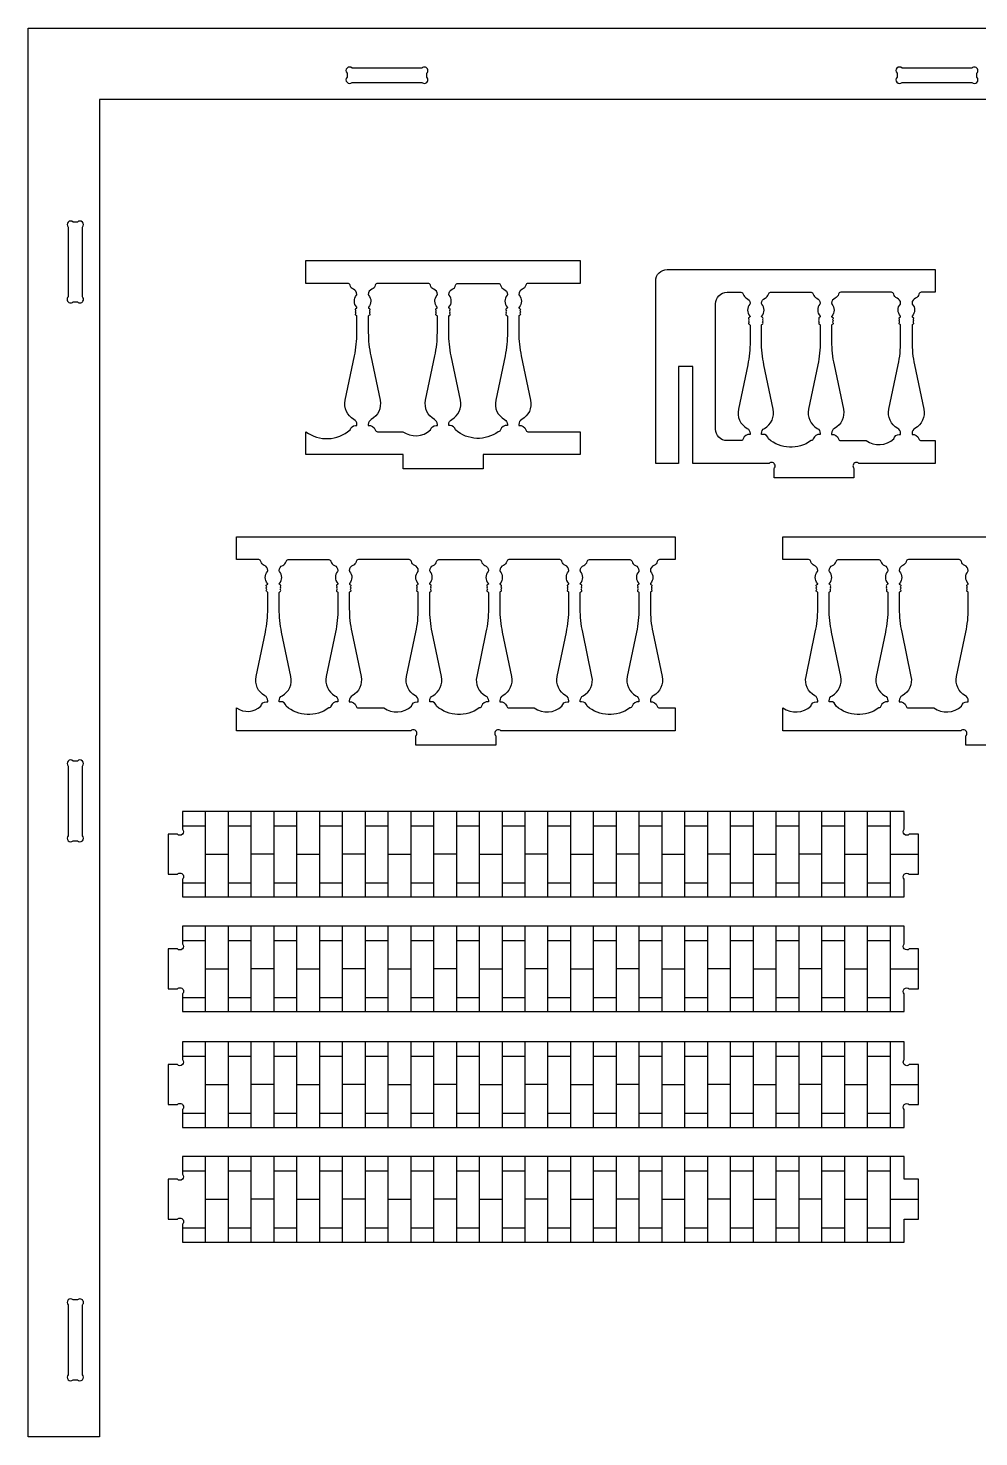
# Model space of a CAD drawing. Extents: x 9479 to 9938, y 971 to 1224.
# Drawn here: x 9598.18 to 9631.5, y 1111.51 to 1160.91 of the extents above; entities that cross this region are included whole.
import ezdxf

# ---------------------------------------------------------------- set-up
doc = ezdxf.new("R2010")
doc.units = 0
doc.header["$MEASUREMENT"] = 0
doc.layers.add('LAYER_1', color=18, linetype='CONTINUOUS')

msp = doc.modelspace()

# ---------------------------------------------------------------- linework, layer by layer
at = {"layer": 'LAYER_1'}
msp.add_lwpolyline([(9600.681, 1158.406), (9600.681, 1111.506), (9598.181, 1111.506), (9598.181, 1160.906), (9704.681, 1160.906), (9704.681, 1111.506), (9702.181, 1111.506), (9702.181, 1158.406)], close=True, dxfattribs=at)
for points in [[(9611.979, 1159.506), (9609.532, 1159.506, 1), (9609.356, 1159.329), (9609.356, 1159.183, 1), (9609.532, 1159.006), (9611.979, 1159.006, 1), (9612.156, 1159.183), (9612.156, 1159.329, 1)], [(9631.254, 1159.506), (9628.807, 1159.506, 1), (9628.631, 1159.329), (9628.631, 1159.183, 1), (9628.807, 1159.006), (9631.254, 1159.006, 1), (9631.431, 1159.183), (9631.431, 1159.329, 1)], [(9599.581, 1153.929), (9599.581, 1151.483, 1), (9599.757, 1151.306), (9599.904, 1151.306, 1), (9600.081, 1151.483), (9600.081, 1153.929, 1), (9599.904, 1154.106), (9599.757, 1154.106, 1)], [(9607.914, 1145.954), (9607.914, 1146.754, 0.352171), (9609.46, 1146.816, -0.352171), (9609.655, 1146.974), (9609.701, 1146.974), (9609.701, 1147.007, 0.272519), (9609.598, 1147.182, -0.328849), (9609.29, 1147.856), (9609.616, 1149.412, 0.051698), (9609.701, 1150.232), (9609.701, 1150.805, 0.366837), (9609.685, 1150.825, -0.600564), (9609.66, 1150.898, 0.39765), (9609.66, 1150.925, -0.39765), (9609.66, 1150.986, 0.39765), (9609.66, 1151.013, -0.594353), (9609.684, 1151.086, 0.584261), (9609.695, 1151.119, -0.375636), (9609.692, 1151.543, 0.187098), (9609.701, 1151.57, 0.294683), (9609.578, 1151.749, -0.244569), (9609.46, 1151.891, 0.352171), (9609.382, 1151.954), (9607.914, 1151.954), (9607.914, 1152.754), (9617.528, 1152.754), (9617.528, 1151.954), (9615.697, 1151.954, 0.352171), (9615.619, 1151.891, -0.244569), (9615.5, 1151.749, 0.294683), (9615.377, 1151.57, 0.187098), (9615.387, 1151.543, -0.375636), (9615.383, 1151.119, 0.584261), (9615.395, 1151.086, -0.594353), (9615.419, 1151.013, 0.39765), (9615.419, 1150.986, -0.39765), (9615.419, 1150.925, 0.39765), (9615.419, 1150.898, -0.600564), (9615.394, 1150.825, 0.366837), (9615.377, 1150.805), (9615.377, 1150.232, 0.051698), (9615.462, 1149.412), (9615.788, 1147.856, -0.328849), (9615.48, 1147.182, 0.272519), (9615.377, 1147.007), (9615.377, 1146.974, -0.352171), (9615.619, 1146.816, 0.352171), (9615.697, 1146.754), (9617.528, 1146.754), (9617.528, 1145.954), (9614.121, 1145.954), (9614.121, 1145.454), (9611.321, 1145.454), (9611.321, 1145.954)], [(9629.973, 1145.642), (9627.299, 1145.642, 1), (9627.123, 1145.465), (9627.123, 1145.142), (9624.323, 1145.142), (9624.323, 1145.465, 1), (9624.146, 1145.642), (9621.473, 1145.642), (9621.473, 1149.042), (9620.973, 1149.042), (9620.973, 1145.642), (9620.173, 1145.642), (9620.173, 1152.042, -0.414214), (9620.573, 1152.442), (9629.973, 1152.442), (9629.973, 1151.642), (9629.478, 1151.642, 0.352171), (9629.4, 1151.579, -0.244569), (9629.281, 1151.437, 0.294683), (9629.158, 1151.259, 0.187098), (9629.168, 1151.232, -0.375636), (9629.164, 1150.808, 0.584261), (9629.176, 1150.775, -0.594353), (9629.2, 1150.701, 0.39765), (9629.2, 1150.674, -0.39765), (9629.2, 1150.614, 0.39765), (9629.2, 1150.586, -0.600564), (9629.175, 1150.513, 0.366837), (9629.158, 1150.493), (9629.158, 1149.921, 0.051698), (9629.243, 1149.1), (9629.569, 1147.544, -0.328849), (9629.261, 1146.87, 0.272519), (9629.158, 1146.695), (9629.158, 1146.662, -0.352171), (9629.4, 1146.505, 0.352171), (9629.478, 1146.442), (9629.973, 1146.442)], [(9611.311, 1146.754, 0.352171), (9612.279, 1146.816, -0.352171), (9612.475, 1146.974), (9612.521, 1146.974), (9612.521, 1147.007, 0.272519), (9612.418, 1147.182, -0.328849), (9612.11, 1147.856), (9612.436, 1149.412, 0.051698), (9612.521, 1150.232), (9612.521, 1150.805, 0.366837), (9612.504, 1150.825, -0.600564), (9612.479, 1150.898, 0.39765), (9612.479, 1150.925, -0.39765), (9612.479, 1150.986, 0.39765), (9612.479, 1151.013, -0.594353), (9612.503, 1151.086, 0.584261), (9612.515, 1151.119, -0.375636), (9612.511, 1151.543, 0.187098), (9612.521, 1151.57, 0.294683), (9612.398, 1151.749, -0.244569), (9612.279, 1151.891, 0.352171), (9612.201, 1151.954), (9610.421, 1151.954, 0.352171), (9610.343, 1151.891, -0.244569), (9610.224, 1151.749, 0.294683), (9610.102, 1151.57, 0.187098), (9610.111, 1151.543, -0.375636), (9610.108, 1151.119, 0.584261), (9610.119, 1151.086, -0.594353), (9610.143, 1151.013, 0.39765), (9610.143, 1150.986, -0.39765), (9610.143, 1150.925, 0.39765), (9610.143, 1150.898, -0.600564), (9610.118, 1150.825, 0.366837), (9610.101, 1150.805), (9610.101, 1150.232, 0.051698), (9610.186, 1149.412), (9610.513, 1147.856, -0.328849), (9610.204, 1147.182, 0.272519), (9610.101, 1147.007), (9610.101, 1146.974, -0.352171), (9610.343, 1146.816, 0.352171), (9610.421, 1146.754)], [(9614.658, 1151.954, -0.352171), (9614.736, 1151.891, 0.244569), (9614.854, 1151.749, -0.294683), (9614.977, 1151.57, -0.187098), (9614.967, 1151.543, 0.375636), (9614.971, 1151.119, -0.584261), (9614.96, 1151.086, 0.594353), (9614.936, 1151.013, -0.39765), (9614.936, 1150.986, 0.39765), (9614.936, 1150.925, -0.39765), (9614.936, 1150.898, 0.600564), (9614.96, 1150.825, -0.366837), (9614.977, 1150.805), (9614.977, 1150.232, -0.051698), (9614.892, 1149.412), (9614.566, 1147.856, 0.328849), (9614.874, 1147.182, -0.272519), (9614.977, 1147.007), (9614.977, 1146.974, 0.352171), (9614.736, 1146.816, -0.352171), (9614.658, 1146.754, -0.352171), (9613.162, 1146.816, 0.352171), (9612.967, 1146.974), (9612.921, 1146.974), (9612.921, 1147.007, -0.272519), (9613.024, 1147.182, 0.328849), (9613.332, 1147.856), (9613.006, 1149.412, -0.051698), (9612.921, 1150.232), (9612.921, 1150.805, -0.366837), (9612.938, 1150.825, 0.600564), (9612.962, 1150.898, -0.39765), (9612.962, 1150.925, 0.39765), (9612.962, 1150.986, -0.39765), (9612.962, 1151.013, 0.594353), (9612.938, 1151.086, -0.584261), (9612.927, 1151.119, 0.375636), (9612.931, 1151.543, -0.187098), (9612.921, 1151.57, -0.294683), (9613.044, 1151.749, 0.244569), (9613.162, 1151.891, -0.352171), (9613.24, 1151.954)], [(9623.379, 1146.87, -0.272519), (9623.482, 1146.695), (9623.482, 1146.662, 0.352171), (9623.241, 1146.505, -0.352171), (9623.163, 1146.442), (9622.673, 1146.442, -0.414214), (9622.273, 1146.842), (9622.273, 1151.242, -0.414214), (9622.673, 1151.642), (9623.163, 1151.642, -0.352171), (9623.241, 1151.579, 0.244569), (9623.359, 1151.437, -0.294683), (9623.482, 1151.259, -0.187098), (9623.473, 1151.232, 0.375636), (9623.476, 1150.808, -0.584261), (9623.465, 1150.775, 0.594353), (9623.441, 1150.701, -0.39765), (9623.441, 1150.674, 0.39765), (9623.441, 1150.614, -0.39765), (9623.441, 1150.586, 0.600564), (9623.466, 1150.513, -0.366837), (9623.482, 1150.493), (9623.482, 1149.921, -0.051698), (9623.397, 1149.1), (9623.071, 1147.544, 0.328849)], [(9625.619, 1151.642, -0.352171), (9625.697, 1151.579, 0.244569), (9625.816, 1151.437, -0.294683), (9625.939, 1151.259, -0.187098), (9625.929, 1151.232, 0.375636), (9625.933, 1150.808, -0.584261), (9625.921, 1150.775, 0.594353), (9625.897, 1150.701, -0.39765), (9625.897, 1150.674, 0.39765), (9625.897, 1150.614, -0.39765), (9625.897, 1150.586, 0.600564), (9625.922, 1150.513, -0.366837), (9625.939, 1150.493), (9625.939, 1149.921, -0.051698), (9625.854, 1149.1), (9625.528, 1147.544, 0.328849), (9625.836, 1146.87, -0.272519), (9625.939, 1146.695), (9625.939, 1146.662, 0.352171), (9625.697, 1146.505, -0.352171), (9625.619, 1146.442, -0.352171), (9624.124, 1146.505, 0.352171), (9623.928, 1146.662), (9623.882, 1146.662), (9623.882, 1146.695, -0.272519), (9623.985, 1146.87, 0.328849), (9624.294, 1147.544), (9623.967, 1149.1, -0.051698), (9623.882, 1149.921), (9623.882, 1150.493, -0.366837), (9623.899, 1150.513, 0.600564), (9623.924, 1150.586, -0.39765), (9623.924, 1150.614, 0.39765), (9623.924, 1150.674, -0.39765), (9623.924, 1150.701, 0.594353), (9623.9, 1150.775, -0.584261), (9623.889, 1150.808, 0.375636), (9623.892, 1151.232, -0.187098), (9623.882, 1151.259, -0.294683), (9624.005, 1151.437, 0.244569), (9624.124, 1151.579, -0.352171), (9624.202, 1151.642)], [(9627.549, 1146.442, 0.352171), (9628.517, 1146.505, -0.352171), (9628.712, 1146.662), (9628.758, 1146.662), (9628.758, 1146.695, 0.272519), (9628.655, 1146.87, -0.328849), (9628.347, 1147.544), (9628.673, 1149.1, 0.051698), (9628.758, 1149.921), (9628.758, 1150.493, 0.366837), (9628.741, 1150.513, -0.600564), (9628.717, 1150.586, 0.39765), (9628.717, 1150.614, -0.39765), (9628.717, 1150.674, 0.39765), (9628.717, 1150.701, -0.594353), (9628.741, 1150.775, 0.584261), (9628.752, 1150.808, -0.375636), (9628.748, 1151.232, 0.187098), (9628.758, 1151.259, 0.294683), (9628.635, 1151.437, -0.244569), (9628.517, 1151.579, 0.352171), (9628.439, 1151.642), (9626.658, 1151.642, 0.352171), (9626.58, 1151.579, -0.244569), (9626.462, 1151.437, 0.294683), (9626.339, 1151.259, 0.187098), (9626.349, 1151.232, -0.375636), (9626.345, 1150.808, 0.584261), (9626.356, 1150.775, -0.594353), (9626.38, 1150.701, 0.39765), (9626.38, 1150.674, -0.39765), (9626.38, 1150.614, 0.39765), (9626.38, 1150.586, -0.600564), (9626.356, 1150.513, 0.366837), (9626.339, 1150.493), (9626.339, 1149.921, 0.051698), (9626.424, 1149.1), (9626.75, 1147.544, -0.328849), (9626.442, 1146.87, 0.272519), (9626.339, 1146.695), (9626.339, 1146.662, -0.352171), (9626.58, 1146.505, 0.352171), (9626.658, 1146.442)], [(9620.858, 1142.267), (9620.306, 1142.267, 0.352171), (9620.228, 1142.204, -0.244569), (9620.109, 1142.063, 0.294683), (9619.986, 1141.884, 0.187098), (9619.996, 1141.857, -0.375636), (9619.993, 1141.433, 0.584261), (9620.004, 1141.4, -0.594353), (9620.028, 1141.326, 0.39765), (9620.028, 1141.299, -0.39765), (9620.028, 1141.239, 0.39765), (9620.028, 1141.211, -0.600564), (9620.003, 1141.138, 0.366837), (9619.986, 1141.118), (9619.986, 1140.546, 0.051698), (9620.071, 1139.725), (9620.398, 1138.169, -0.328849), (9620.089, 1137.495, 0.272519), (9619.986, 1137.32), (9619.986, 1137.287, -0.352171), (9620.228, 1137.13, 0.352171), (9620.306, 1137.067), (9620.858, 1137.067), (9620.858, 1136.267), (9614.745, 1136.267, 1), (9614.569, 1136.09), (9614.569, 1135.767), (9611.769, 1135.767), (9611.769, 1136.09, 1), (9611.592, 1136.267), (9605.479, 1136.267), (9605.479, 1137.067, 0.352171), (9606.337, 1137.13, -0.352171), (9606.532, 1137.287), (9606.578, 1137.287), (9606.578, 1137.32, 0.272519), (9606.475, 1137.495, -0.328849), (9606.167, 1138.169), (9606.493, 1139.725, 0.051698), (9606.578, 1140.546), (9606.578, 1141.118, 0.366837), (9606.562, 1141.138, -0.600564), (9606.537, 1141.211, 0.39765), (9606.537, 1141.239, -0.39765), (9606.537, 1141.299, 0.39765), (9606.537, 1141.326, -0.594353), (9606.561, 1141.4, 0.584261), (9606.572, 1141.433, -0.375636), (9606.569, 1141.857, 0.187098), (9606.578, 1141.884, 0.294683), (9606.455, 1142.063, -0.244569), (9606.337, 1142.204, 0.352171), (9606.259, 1142.267), (9605.479, 1142.267), (9605.479, 1143.067), (9620.858, 1143.067)], [(9608.715, 1142.267, -0.352171), (9608.793, 1142.204, 0.244569), (9608.912, 1142.063, -0.294683), (9609.035, 1141.884, -0.187098), (9609.025, 1141.857, 0.375636), (9609.029, 1141.433, -0.584261), (9609.017, 1141.4, 0.594353), (9608.993, 1141.326, -0.39765), (9608.993, 1141.299, 0.39765), (9608.993, 1141.239, -0.39765), (9608.993, 1141.211, 0.600564), (9609.018, 1141.138, -0.366837), (9609.035, 1141.118), (9609.035, 1140.546, -0.051698), (9608.95, 1139.725), (9608.624, 1138.169, 0.328849), (9608.932, 1137.495, -0.272519), (9609.035, 1137.32), (9609.035, 1137.287, 0.352171), (9608.793, 1137.13, -0.352171), (9608.715, 1137.067, -0.352171), (9607.22, 1137.13, 0.352171), (9607.024, 1137.287), (9606.978, 1137.287), (9606.978, 1137.32, -0.272519), (9607.081, 1137.495, 0.328849), (9607.39, 1138.169), (9607.063, 1139.725, -0.051698), (9606.978, 1140.546), (9606.978, 1141.118, -0.366837), (9606.995, 1141.138, 0.600564), (9607.02, 1141.211, -0.39765), (9607.02, 1141.239, 0.39765), (9607.02, 1141.299, -0.39765), (9607.02, 1141.326, 0.594353), (9606.996, 1141.4, -0.584261), (9606.985, 1141.433, 0.375636), (9606.988, 1141.857, -0.187098), (9606.978, 1141.884, -0.294683), (9607.101, 1142.063, 0.244569), (9607.22, 1142.204, -0.352171), (9607.298, 1142.267)], [(9610.644, 1137.067, 0.352171), (9611.613, 1137.13, -0.352171), (9611.808, 1137.287), (9611.854, 1137.287), (9611.854, 1137.32, 0.272519), (9611.751, 1137.495, -0.328849), (9611.443, 1138.169), (9611.769, 1139.725, 0.051698), (9611.854, 1140.546), (9611.854, 1141.118, 0.366837), (9611.837, 1141.138, -0.600564), (9611.813, 1141.211, 0.39765), (9611.813, 1141.239, -0.39765), (9611.813, 1141.299, 0.39765), (9611.813, 1141.326, -0.594353), (9611.837, 1141.4, 0.584261), (9611.848, 1141.433, -0.375636), (9611.844, 1141.857, 0.187098), (9611.854, 1141.884, 0.294683), (9611.731, 1142.063, -0.244569), (9611.613, 1142.204, 0.352171), (9611.535, 1142.267), (9609.754, 1142.267, 0.352171), (9609.676, 1142.204, -0.244569), (9609.558, 1142.063, 0.294683), (9609.435, 1141.884, 0.187098), (9609.445, 1141.857, -0.375636), (9609.441, 1141.433, 0.584261), (9609.452, 1141.4, -0.594353), (9609.476, 1141.326, 0.39765), (9609.476, 1141.299, -0.39765), (9609.476, 1141.239, 0.39765), (9609.476, 1141.211, -0.600564), (9609.452, 1141.138, 0.366837), (9609.435, 1141.118), (9609.435, 1140.546, 0.051698), (9609.52, 1139.725), (9609.846, 1138.169, -0.328849), (9609.538, 1137.495, 0.272519), (9609.435, 1137.32), (9609.435, 1137.287, -0.352171), (9609.676, 1137.13, 0.352171), (9609.754, 1137.067)], [(9613.991, 1142.267, -0.352171), (9614.069, 1142.204, 0.244569), (9614.188, 1142.063, -0.294683), (9614.311, 1141.884, -0.187098), (9614.301, 1141.857, 0.375636), (9614.304, 1141.433, -0.584261), (9614.293, 1141.4, 0.594353), (9614.269, 1141.326, -0.39765), (9614.269, 1141.299, 0.39765), (9614.269, 1141.239, -0.39765), (9614.269, 1141.211, 0.600564), (9614.294, 1141.138, -0.366837), (9614.311, 1141.118), (9614.311, 1140.546, -0.051698), (9614.226, 1139.725), (9613.899, 1138.169, 0.328849), (9614.208, 1137.495, -0.272519), (9614.311, 1137.32), (9614.311, 1137.287, 0.352171), (9614.069, 1137.13, -0.352171), (9613.991, 1137.067, -0.352171), (9612.496, 1137.13, 0.352171), (9612.3, 1137.287), (9612.254, 1137.287), (9612.254, 1137.32, -0.272519), (9612.357, 1137.495, 0.328849), (9612.665, 1138.169), (9612.339, 1139.725, -0.051698), (9612.254, 1140.546), (9612.254, 1141.118, -0.366837), (9612.271, 1141.138, 0.600564), (9612.296, 1141.211, -0.39765), (9612.296, 1141.239, 0.39765), (9612.296, 1141.299, -0.39765), (9612.296, 1141.326, 0.594353), (9612.272, 1141.4, -0.584261), (9612.26, 1141.433, 0.375636), (9612.264, 1141.857, -0.187098), (9612.254, 1141.884, -0.294683), (9612.377, 1142.063, 0.244569), (9612.496, 1142.204, -0.352171), (9612.574, 1142.267)], [(9615.92, 1137.067, 0.352171), (9616.889, 1137.13, -0.352171), (9617.084, 1137.287), (9617.13, 1137.287), (9617.13, 1137.32, 0.272519), (9617.027, 1137.495, -0.328849), (9616.719, 1138.169), (9617.045, 1139.725, 0.051698), (9617.13, 1140.546), (9617.13, 1141.118, 0.366837), (9617.113, 1141.138, -0.600564), (9617.089, 1141.211, 0.39765), (9617.089, 1141.239, -0.39765), (9617.089, 1141.299, 0.39765), (9617.089, 1141.326, -0.594353), (9617.112, 1141.4, 0.584261), (9617.124, 1141.433, -0.375636), (9617.12, 1141.857, 0.187098), (9617.13, 1141.884, 0.294683), (9617.007, 1142.063, -0.244569), (9616.889, 1142.204, 0.352171), (9616.81, 1142.267), (9615.03, 1142.267, 0.352171), (9614.952, 1142.204, -0.244569), (9614.834, 1142.063, 0.294683), (9614.711, 1141.884, 0.187098), (9614.72, 1141.857, -0.375636), (9614.717, 1141.433, 0.584261), (9614.728, 1141.4, -0.594353), (9614.752, 1141.326, 0.39765), (9614.752, 1141.299, -0.39765), (9614.752, 1141.239, 0.39765), (9614.752, 1141.211, -0.600564), (9614.727, 1141.138, 0.366837), (9614.711, 1141.118), (9614.711, 1140.546, 0.051698), (9614.796, 1139.725), (9615.122, 1138.169, -0.328849), (9614.814, 1137.495, 0.272519), (9614.711, 1137.32), (9614.711, 1137.287, -0.352171), (9614.952, 1137.13, 0.352171), (9615.03, 1137.067)], [(9619.267, 1142.267, -0.352171), (9619.345, 1142.204, 0.244569), (9619.463, 1142.063, -0.294683), (9619.586, 1141.884, -0.187098), (9619.577, 1141.857, 0.375636), (9619.58, 1141.433, -0.584261), (9619.569, 1141.4, 0.594353), (9619.545, 1141.326, -0.39765), (9619.545, 1141.299, 0.39765), (9619.545, 1141.239, -0.39765), (9619.545, 1141.211, 0.600564), (9619.57, 1141.138, -0.366837), (9619.586, 1141.118), (9619.586, 1140.546, -0.051698), (9619.501, 1139.725), (9619.175, 1138.169, 0.328849), (9619.483, 1137.495, -0.272519), (9619.586, 1137.32), (9619.586, 1137.287, 0.352171), (9619.345, 1137.13, -0.352171), (9619.267, 1137.067, -0.352171), (9617.771, 1137.13, 0.352171), (9617.576, 1137.287), (9617.53, 1137.287), (9617.53, 1137.32, -0.272519), (9617.633, 1137.495, 0.328849), (9617.941, 1138.169), (9617.615, 1139.725, -0.051698), (9617.53, 1140.546), (9617.53, 1141.118, -0.366837), (9617.547, 1141.138, 0.600564), (9617.571, 1141.211, -0.39765), (9617.571, 1141.239, 0.39765), (9617.571, 1141.299, -0.39765), (9617.571, 1141.326, 0.594353), (9617.547, 1141.4, -0.584261), (9617.536, 1141.433, 0.375636), (9617.54, 1141.857, -0.187098), (9617.53, 1141.884, -0.294683), (9617.653, 1142.063, 0.244569), (9617.771, 1142.204, -0.352171), (9617.85, 1142.267)], [(9627.99, 1142.267, -0.352171), (9628.068, 1142.204, 0.244569), (9628.187, 1142.063, -0.294683), (9628.31, 1141.884, -0.187098), (9628.3, 1141.857, 0.375636), (9628.304, 1141.433, -0.584261), (9628.292, 1141.4, 0.594353), (9628.268, 1141.326, -0.39765), (9628.268, 1141.299, 0.39765), (9628.268, 1141.239, -0.39765), (9628.268, 1141.211, 0.600564), (9628.293, 1141.138, -0.366837), (9628.31, 1141.118), (9628.31, 1140.546, -0.051698), (9628.225, 1139.725), (9627.899, 1138.169, 0.328849), (9628.207, 1137.495, -0.272519), (9628.31, 1137.32), (9628.31, 1137.287, 0.352171), (9628.068, 1137.13, -0.352171), (9627.99, 1137.067, -0.352171), (9626.495, 1137.13, 0.352171), (9626.299, 1137.287), (9626.253, 1137.287), (9626.253, 1137.32, -0.272519), (9626.356, 1137.495, 0.328849), (9626.665, 1138.169), (9626.338, 1139.725, -0.051698), (9626.253, 1140.546), (9626.253, 1141.118, -0.366837), (9626.27, 1141.138, 0.600564), (9626.295, 1141.211, -0.39765), (9626.295, 1141.239, 0.39765), (9626.295, 1141.299, -0.39765), (9626.295, 1141.326, 0.594353), (9626.271, 1141.4, -0.584261), (9626.26, 1141.433, 0.375636), (9626.263, 1141.857, -0.187098), (9626.253, 1141.884, -0.294683), (9626.376, 1142.063, 0.244569), (9626.495, 1142.204, -0.352171), (9626.573, 1142.267)], [(9629.919, 1137.067, 0.352171), (9630.888, 1137.13, -0.352171), (9631.083, 1137.287), (9631.129, 1137.287), (9631.129, 1137.32, 0.272519), (9631.026, 1137.495, -0.328849), (9630.718, 1138.169), (9631.044, 1139.725, 0.051698), (9631.129, 1140.546), (9631.129, 1141.118, 0.366837), (9631.112, 1141.138, -0.600564), (9631.088, 1141.211, 0.39765), (9631.088, 1141.239, -0.39765), (9631.088, 1141.299, 0.39765), (9631.088, 1141.326, -0.594353), (9631.112, 1141.4, 0.584261), (9631.123, 1141.433, -0.375636), (9631.119, 1141.857, 0.187098), (9631.129, 1141.884, 0.294683), (9631.006, 1142.063, -0.244569), (9630.888, 1142.204, 0.352171), (9630.81, 1142.267), (9629.029, 1142.267, 0.352171), (9628.951, 1142.204, -0.244569), (9628.833, 1142.063, 0.294683), (9628.71, 1141.884, 0.187098), (9628.72, 1141.857, -0.375636), (9628.716, 1141.433, 0.584261), (9628.727, 1141.4, -0.594353), (9628.751, 1141.326, 0.39765), (9628.751, 1141.299, -0.39765), (9628.751, 1141.239, 0.39765), (9628.751, 1141.211, -0.600564), (9628.727, 1141.138, 0.366837), (9628.71, 1141.118), (9628.71, 1140.546, 0.051698), (9628.795, 1139.725), (9629.121, 1138.169, -0.328849), (9628.813, 1137.495, 0.272519), (9628.71, 1137.32), (9628.71, 1137.287, -0.352171), (9628.951, 1137.13, 0.352171), (9629.029, 1137.067)], [(9599.581, 1135.029), (9599.581, 1132.583, 1), (9599.757, 1132.406), (9599.904, 1132.406, 1), (9600.081, 1132.583), (9600.081, 1135.029, 1), (9599.904, 1135.206), (9599.757, 1135.206, 1)], [(9629.387, 1132.638), (9629.063, 1132.638, -1), (9628.887, 1132.815), (9628.887, 1133.438), (9603.587, 1133.438), (9603.587, 1132.815, -1), (9603.41, 1132.638), (9603.087, 1132.638), (9603.087, 1131.238), (9603.41, 1131.238, -1), (9603.587, 1131.061), (9603.587, 1130.438), (9628.887, 1130.438), (9628.887, 1131.061, -1), (9629.063, 1131.238), (9629.387, 1131.238)], [(9629.387, 1128.617), (9629.063, 1128.617, -1), (9628.887, 1128.794), (9628.887, 1129.417), (9603.587, 1129.417), (9603.587, 1128.794, -1), (9603.41, 1128.617), (9603.087, 1128.617), (9603.087, 1127.217), (9603.41, 1127.217, -1), (9603.587, 1127.04), (9603.587, 1126.417), (9628.887, 1126.417), (9628.887, 1127.04, -1), (9629.063, 1127.217), (9629.387, 1127.217)], [(9629.387, 1124.558), (9629.063, 1124.558, -1), (9628.887, 1124.735), (9628.887, 1125.358), (9603.587, 1125.358), (9603.587, 1124.735, -1), (9603.41, 1124.558), (9603.087, 1124.558), (9603.087, 1123.158), (9603.41, 1123.158, -1), (9603.587, 1122.982), (9603.587, 1122.358), (9628.887, 1122.358), (9628.887, 1122.982, -1), (9629.063, 1123.158), (9629.387, 1123.158)], [(9628.887, 1121.338), (9603.587, 1121.338), (9603.587, 1120.714, -1), (9603.41, 1120.538), (9603.087, 1120.538), (9603.087, 1119.138), (9603.41, 1119.138, -1), (9603.587, 1118.961), (9603.587, 1118.338), (9628.887, 1118.338), (9628.887, 1119.138), (9629.387, 1119.138), (9629.387, 1120.538), (9628.887, 1120.538)], [(9599.581, 1116.129), (9599.581, 1113.683, 1), (9599.757, 1113.506), (9599.904, 1113.506, 1), (9600.081, 1113.683), (9600.081, 1116.129, 1), (9599.904, 1116.306), (9599.757, 1116.306, 1)]]:
    msp.add_lwpolyline(points, format="xyb", close=True, dxfattribs=at)
msp.add_lwpolyline([(9633.844, 1135.767), (9631.044, 1135.767), (9631.044, 1136.09, 1), (9630.867, 1136.267), (9624.629, 1136.267), (9624.629, 1137.067, 0.352171), (9625.612, 1137.13, -0.352171), (9625.807, 1137.287), (9625.853, 1137.287), (9625.853, 1137.32, 0.272519), (9625.75, 1137.495, -0.328849), (9625.442, 1138.169), (9625.768, 1139.725, 0.051698), (9625.853, 1140.546), (9625.853, 1141.118, 0.366837), (9625.837, 1141.138, -0.600564), (9625.812, 1141.211, 0.39765), (9625.812, 1141.239, -0.39765), (9625.812, 1141.299, 0.39765), (9625.812, 1141.326, -0.594353), (9625.836, 1141.4, 0.584261), (9625.847, 1141.433, -0.375636), (9625.844, 1141.857, 0.187098), (9625.853, 1141.884, 0.294683), (9625.73, 1142.063, -0.244569), (9625.612, 1142.204, 0.352171), (9625.534, 1142.267), (9624.629, 1142.267), (9624.629, 1143.067), (9640.258, 1143.067)], format="xyb", dxfattribs=at)
for points in [[(9604.387, 1133.438), (9604.387, 1130.438)], [(9605.187, 1133.438), (9605.187, 1130.438)], [(9605.987, 1133.438), (9605.987, 1130.438)], [(9606.787, 1133.438), (9606.787, 1130.438)], [(9607.587, 1133.438), (9607.587, 1130.438)], [(9608.387, 1133.438), (9608.387, 1130.438)], [(9609.187, 1133.438), (9609.187, 1130.438)], [(9609.987, 1133.438), (9609.987, 1130.438)], [(9610.787, 1133.438), (9610.787, 1130.438)], [(9611.587, 1133.438), (9611.587, 1130.438)], [(9612.387, 1133.438), (9612.387, 1130.438)], [(9613.187, 1133.438), (9613.187, 1130.438)], [(9613.987, 1133.438), (9613.987, 1130.438)], [(9614.787, 1133.438), (9614.787, 1130.438)], [(9615.587, 1133.438), (9615.587, 1130.438)], [(9616.387, 1133.438), (9616.387, 1130.438)], [(9617.187, 1133.438), (9617.187, 1130.438)], [(9617.987, 1133.438), (9617.987, 1130.438)], [(9618.787, 1133.438), (9618.787, 1130.438)], [(9619.587, 1133.438), (9619.587, 1130.438)], [(9620.387, 1133.438), (9620.387, 1130.438)], [(9621.187, 1133.438), (9621.187, 1130.438)], [(9621.987, 1133.438), (9621.987, 1130.438)], [(9622.787, 1133.438), (9622.787, 1130.438)], [(9623.587, 1133.438), (9623.587, 1130.438)], [(9624.387, 1133.438), (9624.387, 1130.438)], [(9625.187, 1133.438), (9625.187, 1130.438)], [(9625.987, 1133.438), (9625.987, 1130.438)], [(9626.787, 1133.438), (9626.787, 1130.438)], [(9627.587, 1133.438), (9627.587, 1130.438)], [(9628.387, 1133.438), (9628.387, 1130.438)], [(9603.587, 1132.938), (9604.387, 1132.938)], [(9605.187, 1132.938), (9605.987, 1132.938)], [(9606.787, 1132.938), (9607.587, 1132.938)], [(9608.387, 1132.938), (9609.187, 1132.938)], [(9609.987, 1132.938), (9610.787, 1132.938)], [(9611.587, 1132.938), (9612.387, 1132.938)], [(9613.187, 1132.938), (9613.987, 1132.938)], [(9614.787, 1132.938), (9615.587, 1132.938)], [(9616.387, 1132.938), (9617.187, 1132.938)], [(9617.987, 1132.938), (9618.787, 1132.938)], [(9619.587, 1132.938), (9620.387, 1132.938)], [(9621.187, 1132.938), (9621.987, 1132.938)], [(9622.787, 1132.938), (9623.587, 1132.938)], [(9624.387, 1132.938), (9625.187, 1132.938)], [(9625.987, 1132.938), (9626.787, 1132.938)], [(9627.587, 1132.938), (9628.387, 1132.938)], [(9604.387, 1131.938), (9605.187, 1131.938)], [(9606.787, 1131.938), (9605.987, 1131.938)], [(9607.587, 1131.938), (9608.387, 1131.938)], [(9609.987, 1131.938), (9609.187, 1131.938)], [(9610.787, 1131.938), (9611.587, 1131.938)], [(9613.187, 1131.938), (9612.387, 1131.938)], [(9613.987, 1131.938), (9614.787, 1131.938)], [(9616.387, 1131.938), (9615.587, 1131.938)], [(9617.187, 1131.938), (9617.987, 1131.938)], [(9619.587, 1131.938), (9618.787, 1131.938)], [(9620.387, 1131.938), (9621.187, 1131.938)], [(9622.787, 1131.938), (9621.987, 1131.938)], [(9623.587, 1131.938), (9624.387, 1131.938)], [(9625.987, 1131.938), (9625.187, 1131.938)], [(9626.787, 1131.938), (9627.587, 1131.938)], [(9628.387, 1131.938), (9629.387, 1131.938)], [(9603.587, 1130.938), (9604.387, 1130.938)], [(9605.187, 1130.938), (9605.987, 1130.938)], [(9606.787, 1130.938), (9607.587, 1130.938)], [(9608.387, 1130.938), (9609.187, 1130.938)], [(9609.987, 1130.938), (9610.787, 1130.938)], [(9611.587, 1130.938), (9612.387, 1130.938)], [(9613.187, 1130.938), (9613.987, 1130.938)], [(9614.787, 1130.938), (9615.587, 1130.938)], [(9616.387, 1130.938), (9617.187, 1130.938)], [(9617.987, 1130.938), (9618.787, 1130.938)], [(9619.587, 1130.938), (9620.387, 1130.938)], [(9621.187, 1130.938), (9621.987, 1130.938)], [(9622.787, 1130.938), (9623.587, 1130.938)], [(9624.387, 1130.938), (9625.187, 1130.938)], [(9625.987, 1130.938), (9626.787, 1130.938)], [(9627.587, 1130.938), (9628.387, 1130.938)], [(9604.387, 1129.417), (9604.387, 1126.417)], [(9605.187, 1129.417), (9605.187, 1126.417)], [(9605.987, 1129.417), (9605.987, 1126.417)], [(9606.787, 1129.417), (9606.787, 1126.417)], [(9607.587, 1129.417), (9607.587, 1126.417)], [(9608.387, 1129.417), (9608.387, 1126.417)], [(9609.187, 1129.417), (9609.187, 1126.417)], [(9609.987, 1129.417), (9609.987, 1126.417)], [(9610.787, 1129.417), (9610.787, 1126.417)], [(9611.587, 1129.417), (9611.587, 1126.417)], [(9612.387, 1129.417), (9612.387, 1126.417)], [(9613.187, 1129.417), (9613.187, 1126.417)], [(9613.987, 1129.417), (9613.987, 1126.417)], [(9614.787, 1129.417), (9614.787, 1126.417)], [(9615.587, 1129.417), (9615.587, 1126.417)], [(9616.387, 1129.417), (9616.387, 1126.417)], [(9617.187, 1129.417), (9617.187, 1126.417)], [(9617.987, 1129.417), (9617.987, 1126.417)], [(9618.787, 1129.417), (9618.787, 1126.417)], [(9619.587, 1129.417), (9619.587, 1126.417)], [(9620.387, 1129.417), (9620.387, 1126.417)], [(9621.187, 1129.417), (9621.187, 1126.417)], [(9621.987, 1129.417), (9621.987, 1126.417)], [(9622.787, 1129.417), (9622.787, 1126.417)], [(9623.587, 1129.417), (9623.587, 1126.417)], [(9624.387, 1129.417), (9624.387, 1126.417)], [(9625.187, 1129.417), (9625.187, 1126.417)], [(9625.987, 1129.417), (9625.987, 1126.417)], [(9626.787, 1129.417), (9626.787, 1126.417)], [(9627.587, 1129.417), (9627.587, 1126.417)], [(9628.387, 1129.417), (9628.387, 1126.417)], [(9603.587, 1128.917), (9604.387, 1128.917)], [(9605.187, 1128.917), (9605.987, 1128.917)], [(9606.787, 1128.917), (9607.587, 1128.917)], [(9608.387, 1128.917), (9609.187, 1128.917)], [(9609.987, 1128.917), (9610.787, 1128.917)], [(9611.587, 1128.917), (9612.387, 1128.917)], [(9613.187, 1128.917), (9613.987, 1128.917)], [(9614.787, 1128.917), (9615.587, 1128.917)], [(9616.387, 1128.917), (9617.187, 1128.917)], [(9617.987, 1128.917), (9618.787, 1128.917)], [(9619.587, 1128.917), (9620.387, 1128.917)], [(9621.187, 1128.917), (9621.987, 1128.917)], [(9622.787, 1128.917), (9623.587, 1128.917)], [(9624.387, 1128.917), (9625.187, 1128.917)], [(9625.987, 1128.917), (9626.787, 1128.917)], [(9627.587, 1128.917), (9628.387, 1128.917)], [(9604.387, 1127.917), (9605.187, 1127.917)], [(9606.787, 1127.917), (9605.987, 1127.917)], [(9607.587, 1127.917), (9608.387, 1127.917)], [(9609.987, 1127.917), (9609.187, 1127.917)], [(9610.787, 1127.917), (9611.587, 1127.917)], [(9613.187, 1127.917), (9612.387, 1127.917)], [(9613.987, 1127.917), (9614.787, 1127.917)], [(9616.387, 1127.917), (9615.587, 1127.917)], [(9617.187, 1127.917), (9617.987, 1127.917)], [(9619.587, 1127.917), (9618.787, 1127.917)], [(9620.387, 1127.917), (9621.187, 1127.917)], [(9622.787, 1127.917), (9621.987, 1127.917)], [(9623.587, 1127.917), (9624.387, 1127.917)], [(9625.987, 1127.917), (9625.187, 1127.917)], [(9626.787, 1127.917), (9627.587, 1127.917)], [(9628.387, 1127.917), (9629.387, 1127.917)], [(9603.587, 1126.917), (9604.387, 1126.917)], [(9605.187, 1126.917), (9605.987, 1126.917)], [(9606.787, 1126.917), (9607.587, 1126.917)], [(9608.387, 1126.917), (9609.187, 1126.917)], [(9609.987, 1126.917), (9610.787, 1126.917)], [(9611.587, 1126.917), (9612.387, 1126.917)], [(9613.187, 1126.917), (9613.987, 1126.917)], [(9614.787, 1126.917), (9615.587, 1126.917)], [(9616.387, 1126.917), (9617.187, 1126.917)], [(9617.987, 1126.917), (9618.787, 1126.917)], [(9619.587, 1126.917), (9620.387, 1126.917)], [(9621.187, 1126.917), (9621.987, 1126.917)], [(9622.787, 1126.917), (9623.587, 1126.917)], [(9624.387, 1126.917), (9625.187, 1126.917)], [(9625.987, 1126.917), (9626.787, 1126.917)], [(9627.587, 1126.917), (9628.387, 1126.917)], [(9604.387, 1125.358), (9604.387, 1122.358)], [(9605.187, 1125.358), (9605.187, 1122.358)], [(9605.987, 1125.358), (9605.987, 1122.358)], [(9606.787, 1125.358), (9606.787, 1122.358)], [(9607.587, 1125.358), (9607.587, 1122.358)], [(9608.387, 1125.358), (9608.387, 1122.358)], [(9609.187, 1125.358), (9609.187, 1122.358)], [(9609.987, 1125.358), (9609.987, 1122.358)], [(9610.787, 1125.358), (9610.787, 1122.358)], [(9611.587, 1125.358), (9611.587, 1122.358)], [(9612.387, 1125.358), (9612.387, 1122.358)], [(9613.187, 1125.358), (9613.187, 1122.358)], [(9613.987, 1125.358), (9613.987, 1122.358)], [(9614.787, 1125.358), (9614.787, 1122.358)], [(9615.587, 1125.358), (9615.587, 1122.358)], [(9616.387, 1125.358), (9616.387, 1122.358)], [(9617.187, 1125.358), (9617.187, 1122.358)], [(9617.987, 1125.358), (9617.987, 1122.358)], [(9618.787, 1125.358), (9618.787, 1122.358)], [(9619.587, 1125.358), (9619.587, 1122.358)], [(9620.387, 1125.358), (9620.387, 1122.358)], [(9621.187, 1125.358), (9621.187, 1122.358)], [(9621.987, 1125.358), (9621.987, 1122.358)], [(9622.787, 1125.358), (9622.787, 1122.358)], [(9623.587, 1125.358), (9623.587, 1122.358)], [(9624.387, 1125.358), (9624.387, 1122.358)], [(9625.187, 1125.358), (9625.187, 1122.358)], [(9625.987, 1125.358), (9625.987, 1122.358)], [(9626.787, 1125.358), (9626.787, 1122.358)], [(9627.587, 1125.358), (9627.587, 1122.358)], [(9628.387, 1125.358), (9628.387, 1122.358)], [(9603.587, 1124.858), (9604.387, 1124.858)], [(9605.187, 1124.858), (9605.987, 1124.858)], [(9606.787, 1124.858), (9607.587, 1124.858)], [(9608.387, 1124.858), (9609.187, 1124.858)], [(9609.987, 1124.858), (9610.787, 1124.858)], [(9611.587, 1124.858), (9612.387, 1124.858)], [(9613.187, 1124.858), (9613.987, 1124.858)], [(9614.787, 1124.858), (9615.587, 1124.858)], [(9616.387, 1124.858), (9617.187, 1124.858)], [(9617.987, 1124.858), (9618.787, 1124.858)], [(9619.587, 1124.858), (9620.387, 1124.858)], [(9621.187, 1124.858), (9621.987, 1124.858)], [(9622.787, 1124.858), (9623.587, 1124.858)], [(9624.387, 1124.858), (9625.187, 1124.858)], [(9625.987, 1124.858), (9626.787, 1124.858)], [(9627.587, 1124.858), (9628.387, 1124.858)], [(9604.387, 1123.858), (9605.187, 1123.858)], [(9606.787, 1123.858), (9605.987, 1123.858)], [(9607.587, 1123.858), (9608.387, 1123.858)], [(9609.987, 1123.858), (9609.187, 1123.858)], [(9610.787, 1123.858), (9611.587, 1123.858)], [(9613.187, 1123.858), (9612.387, 1123.858)], [(9613.987, 1123.858), (9614.787, 1123.858)], [(9616.387, 1123.858), (9615.587, 1123.858)], [(9617.187, 1123.858), (9617.987, 1123.858)], [(9619.587, 1123.858), (9618.787, 1123.858)], [(9620.387, 1123.858), (9621.187, 1123.858)], [(9622.787, 1123.858), (9621.987, 1123.858)], [(9623.587, 1123.858), (9624.387, 1123.858)], [(9625.987, 1123.858), (9625.187, 1123.858)], [(9626.787, 1123.858), (9627.587, 1123.858)], [(9628.387, 1123.858), (9629.387, 1123.858)], [(9603.587, 1122.858), (9604.387, 1122.858)], [(9605.187, 1122.858), (9605.987, 1122.858)], [(9606.787, 1122.858), (9607.587, 1122.858)], [(9608.387, 1122.858), (9609.187, 1122.858)], [(9609.987, 1122.858), (9610.787, 1122.858)], [(9611.587, 1122.858), (9612.387, 1122.858)], [(9613.187, 1122.858), (9613.987, 1122.858)], [(9614.787, 1122.858), (9615.587, 1122.858)], [(9616.387, 1122.858), (9617.187, 1122.858)], [(9617.987, 1122.858), (9618.787, 1122.858)], [(9619.587, 1122.858), (9620.387, 1122.858)], [(9621.187, 1122.858), (9621.987, 1122.858)], [(9622.787, 1122.858), (9623.587, 1122.858)], [(9624.387, 1122.858), (9625.187, 1122.858)], [(9625.987, 1122.858), (9626.787, 1122.858)], [(9627.587, 1122.858), (9628.387, 1122.858)], [(9604.387, 1121.338), (9604.387, 1118.338)], [(9605.187, 1121.338), (9605.187, 1118.338)], [(9605.987, 1121.338), (9605.987, 1118.338)], [(9606.787, 1121.338), (9606.787, 1118.338)], [(9607.587, 1121.338), (9607.587, 1118.338)], [(9608.387, 1121.338), (9608.387, 1118.338)], [(9609.187, 1121.338), (9609.187, 1118.338)], [(9609.987, 1121.338), (9609.987, 1118.338)], [(9610.787, 1121.338), (9610.787, 1118.338)], [(9611.587, 1121.338), (9611.587, 1118.338)], [(9612.387, 1121.338), (9612.387, 1118.338)], [(9613.187, 1121.338), (9613.187, 1118.338)], [(9613.987, 1121.338), (9613.987, 1118.338)], [(9614.787, 1121.338), (9614.787, 1118.338)], [(9615.587, 1121.338), (9615.587, 1118.338)], [(9616.387, 1121.338), (9616.387, 1118.338)], [(9617.187, 1121.338), (9617.187, 1118.338)], [(9617.987, 1121.338), (9617.987, 1118.338)], [(9618.787, 1121.338), (9618.787, 1118.338)], [(9619.587, 1121.338), (9619.587, 1118.338)], [(9620.387, 1121.338), (9620.387, 1118.338)], [(9621.187, 1121.338), (9621.187, 1118.338)], [(9621.987, 1121.338), (9621.987, 1118.338)], [(9622.787, 1121.338), (9622.787, 1118.338)], [(9623.587, 1121.338), (9623.587, 1118.338)], [(9624.387, 1121.338), (9624.387, 1118.338)], [(9625.187, 1121.338), (9625.187, 1118.338)], [(9625.987, 1121.338), (9625.987, 1118.338)], [(9626.787, 1121.338), (9626.787, 1118.338)], [(9627.587, 1121.338), (9627.587, 1118.338)], [(9628.387, 1121.338), (9628.387, 1118.338)], [(9603.587, 1120.838), (9604.387, 1120.838)], [(9605.187, 1120.838), (9605.987, 1120.838)], [(9606.787, 1120.838), (9607.587, 1120.838)], [(9608.387, 1120.838), (9609.187, 1120.838)], [(9609.987, 1120.838), (9610.787, 1120.838)], [(9611.587, 1120.838), (9612.387, 1120.838)], [(9613.187, 1120.838), (9613.987, 1120.838)], [(9614.787, 1120.838), (9615.587, 1120.838)], [(9616.387, 1120.838), (9617.187, 1120.838)], [(9617.987, 1120.838), (9618.787, 1120.838)], [(9619.587, 1120.838), (9620.387, 1120.838)], [(9621.187, 1120.838), (9621.987, 1120.838)], [(9622.787, 1120.838), (9623.587, 1120.838)], [(9624.387, 1120.838), (9625.187, 1120.838)], [(9625.987, 1120.838), (9626.787, 1120.838)], [(9627.587, 1120.838), (9628.387, 1120.838)], [(9604.387, 1119.838), (9605.187, 1119.838)], [(9606.787, 1119.838), (9605.987, 1119.838)], [(9607.587, 1119.838), (9608.387, 1119.838)], [(9609.987, 1119.838), (9609.187, 1119.838)], [(9610.787, 1119.838), (9611.587, 1119.838)], [(9613.187, 1119.838), (9612.387, 1119.838)], [(9613.987, 1119.838), (9614.787, 1119.838)], [(9616.387, 1119.838), (9615.587, 1119.838)], [(9617.187, 1119.838), (9617.987, 1119.838)], [(9619.587, 1119.838), (9618.787, 1119.838)], [(9620.387, 1119.838), (9621.187, 1119.838)], [(9622.787, 1119.838), (9621.987, 1119.838)], [(9623.587, 1119.838), (9624.387, 1119.838)], [(9625.987, 1119.838), (9625.187, 1119.838)], [(9626.787, 1119.838), (9627.587, 1119.838)], [(9628.387, 1119.838), (9629.387, 1119.838)], [(9603.587, 1118.838), (9604.387, 1118.838)], [(9605.187, 1118.838), (9605.987, 1118.838)], [(9606.787, 1118.838), (9607.587, 1118.838)], [(9608.387, 1118.838), (9609.187, 1118.838)], [(9609.987, 1118.838), (9610.787, 1118.838)], [(9611.587, 1118.838), (9612.387, 1118.838)], [(9613.187, 1118.838), (9613.987, 1118.838)], [(9614.787, 1118.838), (9615.587, 1118.838)], [(9616.387, 1118.838), (9617.187, 1118.838)], [(9617.987, 1118.838), (9618.787, 1118.838)], [(9619.587, 1118.838), (9620.387, 1118.838)], [(9621.187, 1118.838), (9621.987, 1118.838)], [(9622.787, 1118.838), (9623.587, 1118.838)], [(9624.387, 1118.838), (9625.187, 1118.838)], [(9625.987, 1118.838), (9626.787, 1118.838)], [(9627.587, 1118.838), (9628.387, 1118.838)]]:
    msp.add_lwpolyline(points, dxfattribs=at)

doc.saveas('drawing.dxf')
